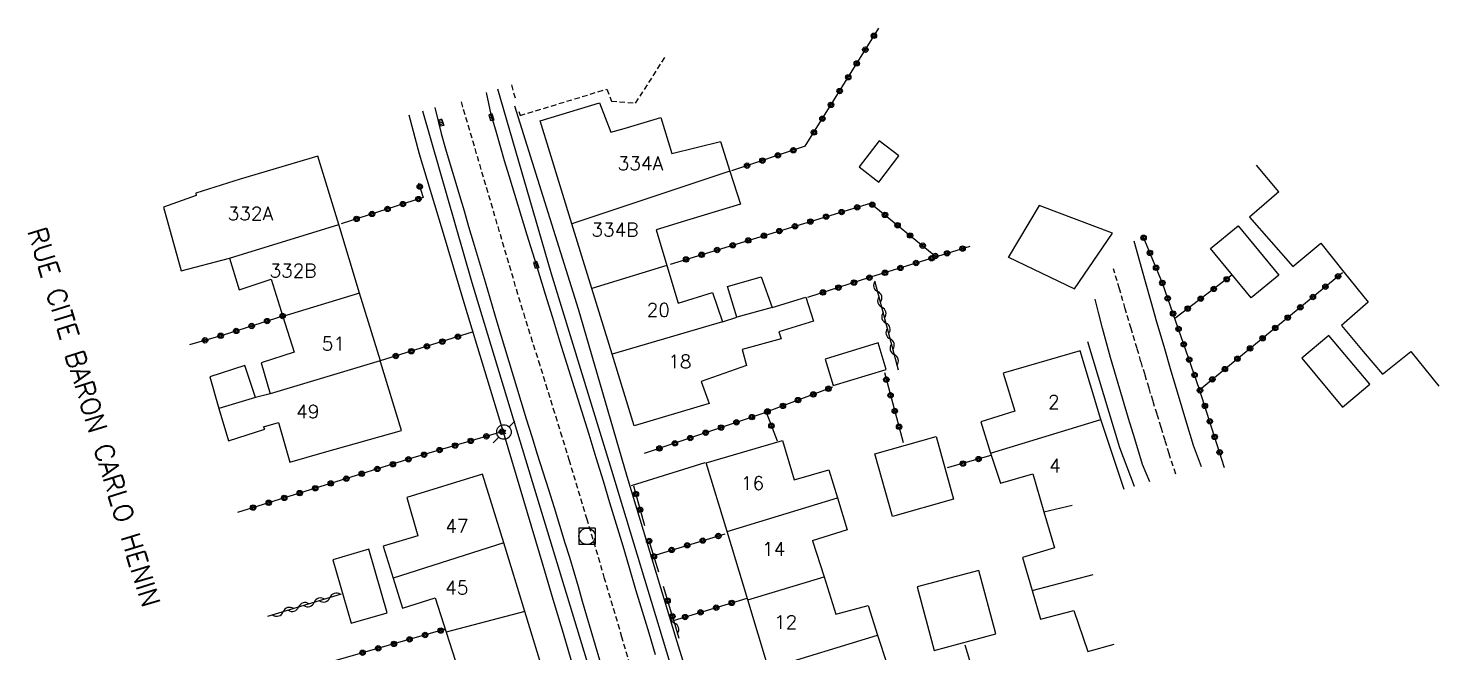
# Model space of a CAD drawing. Header units: millimetres. Extents: x 164000 to 165000, y 124105 to 125000.
# Drawn here: x 164102.7 to 164232.8, y 124527.5 to 124585.1 of the extents above; entities that cross this region are included whole.
import ezdxf
from ezdxf.enums import TextEntityAlignment as Align

# ---------------------------------------------------------------- set-up
doc = ezdxf.new("R2010")
doc.units = ezdxf.units.MM
doc.linetypes.add('DASHED', pattern=[0.75, 0.5, -0.25])
doc.layers.get('0').update_dxf_attribs({"linetype": 'CONTINUOUS'})
for name, color, linetype in [('W0001', 6, 'DASHED'), ('W0008', 7, 'CONTINUOUS'), ('W0014', 7, 'CONTINUOUS'), ('W0017', 7, 'CONTINUOUS'), ('W0101', 7, 'CONTINUOUS'), ('W0104', 1, 'CONTINUOUS'), ('W0112', 1, 'DASHED'), ('W0310', 3, 'CONTINUOUS'), ('W0323', 7, 'CONTINUOUS'), ('W0401', 7, 'CONTINUOUS'), ('W0420', 7, 'CONTINUOUS'), ('W0473', 7, 'CONTINUOUS'), ('W0989', 7, 'CONTINUOUS'), ('W0991', 7, 'CONTINUOUS'), ('W1102', 7, 'CONTINUOUS')]:
    doc.layers.add(name, color=color, linetype=linetype)
doc.styles.get("Standard").update_dxf_attribs({"font": 'romans.shx', "width": 0.85})

# ---------------------------------------------------------------- blocks, each defined once
blk = doc.blocks.new('T473')
for p, q in [((-0.166667, 0.166667), (0.166667, -0.166667)), ((-0.166667, -0.166667), (0.166667, 0.166667)), ((0.500001, 0.500001), (1.000002, 1.000002)), ((-1.000002, -1.000002), (-0.500001, -0.500001))]:
    blk.add_line(p, q)
blk.add_ellipse((0, 0), major_axis=(0.471405, 0.471405), ratio=1, start_param=5.4977871438, end_param=11.780972451)
blk = doc.blocks.new('T420')
for p, q in [((0.75, 0.75), (-0.75, 0.75)), ((-0.75, 0.75), (-0.75, -0.75)), ((0.75, 0.75), (0.75, -0.75)), ((0.75, -0.75), (-0.75, -0.75))]:
    blk.add_line(p, q)
blk.add_ellipse((0, 0), major_axis=(-0.53, 0.53), ratio=1, start_param=3.926991, end_param=10.210176)
blk = doc.blocks.new('T401')
for p, q in [((-0.3, 0.3), (0, 0.3)), ((-0.3, -0.25), (-0.3, 0.3)), ((-0.3, 0.15), (0, 0.15)), ((-0.3, 0), (0, 0)), ((0, 0.3), (0, -0.25)), ((-0.3, -0.15), (0, -0.15)), ((-0.3, -0.25), (-0.3, -0.3)), ((-0.3, -0.3), (0, -0.3)), ((0, -0.3), (0, -0.25))]:
    blk.add_line(p, q)
blk = doc.blocks.new('t323o')
at = {"color": 0, "linetype": 'Continuous'}
for radius in [0.25, 0.15]:
    blk.add_circle((0, 0), radius, dxfattribs=at)
blk = doc.blocks.new('t310o')
at = {"color": 0, "linetype": 'Continuous'}
for centre, start, end in [((-0.5, 0.38), 216.8699, 323.1304), ((0.5, -0.37), 36.8699, 143.1303)]:
    blk.add_arc(centre, 0.625, start, end, dxfattribs=at)

msp = doc.modelspace()

# ---------------------------------------------------------------- linework, layer by layer
at = {"layer": 'W0001'}
for points in [[(164163.39, 124508.89), (164162.31, 124512.54), (164161.24, 124516.18), (164160.16, 124519.83), (164159.08, 124523.48), (164157.48, 124528.9), (164155.88, 124534.33), (164154.27, 124539.75), (164152.64, 124545.17), (164151.97, 124547.37), (164151.29, 124549.56), (164150.61, 124551.75), (164149.93, 124553.95), (164149.24, 124556.14), (164148.56, 124558.33), (164147.88, 124560.53), (164142.61, 124578.45)], [(164208.56, 124543.95), (164207.95, 124545.82), (164207.58, 124547.04), (164207.21, 124548.25), (164206.84, 124549.46), (164206.47, 124550.67), (164206.1, 124551.88), (164205.73, 124553.1), (164205.36, 124554.31), (164205, 124555.52), (164204.45, 124557.36), (164203.91, 124559.2), (164203.37, 124561.04), (164202.83, 124562.88)]]:
    msp.add_lwpolyline(points, dxfattribs=at)
at = {"layer": 'W0008'}
for points in [[(164144.96, 124579.13), (164144.96, 124579.13), (164145.39, 124577.11), (164145.8, 124575.7), (164146.21, 124574.29), (164146.62, 124572.88), (164147.04, 124571.48), (164147.87, 124568.74), (164148.71, 124566), (164149.55, 124563.27), (164150.4, 124560.54), (164151.06, 124558.38), (164151.73, 124556.23), (164152.4, 124554.08), (164153.07, 124551.93), (164153.74, 124549.78), (164154.41, 124547.63), (164155.07, 124545.48), (164155.73, 124543.32), (164156.34, 124541.32), (164156.94, 124539.32), (164157.55, 124537.32), (164158.14, 124535.32), (164158.74, 124533.31), (164159.34, 124531.31), (164159.95, 124529.31), (164160.55, 124527.31)], [(164204.71, 124565.45), (164205.23, 124563.58), (164205.74, 124561.72), (164206.27, 124559.86), (164206.8, 124557.99), (164207.46, 124555.73), (164208.12, 124553.48), (164208.79, 124551.22), (164209.46, 124548.96), (164210.17, 124546.6), (164210.92, 124544.66)], [(164206.19, 124543.24), (164205.51, 124544.83), (164204.79, 124547.19), (164204.22, 124549.07), (164203.65, 124550.95), (164203.09, 124552.83), (164202.55, 124554.71), (164202.18, 124556.05), (164201.82, 124557.39), (164201.48, 124558.74), (164201.14, 124560.09)]]:
    msp.add_lwpolyline(points, dxfattribs=at)
at = {"layer": 'W0014'}
for points in [[(164165.94, 124514.09), (164161.93, 124526.51), (164156.54, 124544.27), (164150.95, 124562.5), (164146.02, 124579.46), (164146.02, 124579.46)], [(164164.9, 124491.73), (164161.96, 124501.36), (164155.85, 124521.52), (164149.22, 124543.23), (164143.67, 124561.59), (164139.11, 124577.41)], [(164140.22, 124577.74), (164140.22, 124577.74), (164140.79, 124575.36), (164141.21, 124573.93), (164141.64, 124572.5), (164142.06, 124571.07), (164142.48, 124569.64), (164142.91, 124568.21), (164143.33, 124566.78), (164143.75, 124565.36), (164144.85, 124561.68), (164145.94, 124558), (164147.04, 124554.33), (164148.15, 124550.66), (164148.65, 124549.03), (164149.16, 124547.4), (164149.67, 124545.77), (164150.19, 124544.14), (164150.7, 124542.51), (164151.21, 124540.88), (164151.72, 124539.25), (164152.22, 124537.62), (164152.63, 124536.27), (164153.03, 124534.92), (164153.43, 124533.57), (164153.82, 124532.23), (164154.22, 124530.88), (164154.62, 124529.53), (164155.02, 124528.18), (164155.42, 124526.83)], [(164157.95, 124543.71), (164153.46, 124559.15), (164147.61, 124577.87)], [(164164.25, 124489.87), (164162.57, 124494.99), (164160.91, 124500.11), (164159.29, 124505.24), (164157.68, 124510.38), (164156.73, 124513.51), (164155.78, 124516.65), (164154.85, 124519.8), (164153.92, 124522.94), (164153, 124526.09), (164152.07, 124529.24), (164151.14, 124532.38), (164150.21, 124535.53), (164148.42, 124541.51), (164146.63, 124547.49), (164144.83, 124553.47), (164143.02, 124559.44), (164140.91, 124566.45), (164138.79, 124573.45), (164137.86, 124577.04)], [(164204.77, 124542.81), (164204.77, 124542.81), (164203.42, 124546.37), (164202.42, 124549.62), (164201.44, 124552.88), (164200.47, 124556.15)], [(164166.89, 124514.55), (164162.57, 124528.48), (164157.95, 124543.71)]]:
    msp.add_lwpolyline(points, dxfattribs=at)
at = {"layer": 'W0017'}
msp.add_lwpolyline([(164158.37, 124542.88), (164165.15, 124545.03)], dxfattribs=at)
at = {"layer": 'W0101'}
for points in [[(164152.86, 124567.02), (164150.82, 124573.64), (164150.82, 124573.65), (164149.92, 124576.54), (164155.41, 124578.2), (164156.45, 124575.48), (164157.68, 124575.82), (164161.07, 124576.82), (164162.08, 124573.52), (164166.57, 124574.63), (164167.43, 124571.88)], [(164131.35, 124566.95), (164129.41, 124573.28), (164122.26, 124571.15), (164122.25, 124571.15), (164118.17, 124569.86), (164118.2, 124569.65), (164115.18, 124568.57), (164116.8, 124562.68), (164121.27, 124563.85)], [(164215.97, 124572.44), (164218.06, 124569.99), (164218.07, 124569.99), (164215.36, 124567.64), (164217.37, 124565.37)], [(164167.43, 124571.88), (164168.4, 124568.85), (164163.74, 124567.44), (164160.62, 124566.47), (164161.61, 124563.18)], [(164133.28, 124560.62), (164131.35, 124566.95)], [(164154.69, 124561.07), (164152.86, 124567.02)], [(164217.37, 124565.37), (164219.37, 124563.1), (164221.94, 124565.23), (164224.11, 124562.54)], [(164121.27, 124563.85), (164122.15, 124560.94), (164125.11, 124561.92), (164126.2, 124558.47)], [(164161.61, 124563.18), (164162.67, 124559.71), (164165.82, 124560.69), (164166.75, 124557.98)], [(164224.11, 124562.54), (164226.32, 124559.81), (164223.85, 124557.64), (164225.87, 124555.25)], [(164135.19, 124554.38), (164133.28, 124560.62)], [(164156.56, 124555), (164154.69, 124561.07)], [(164171.33, 124559.3), (164174.44, 124560.25), (164175.16, 124558.04), (164171.95, 124557.08), (164172.16, 124556.43), (164168.56, 124555.45), (164168.97, 124553.96), (164164.79, 124552.47), (164164.8, 124552.47), (164165.52, 124550.45), (164158.59, 124548.4)], [(164171.33, 124559.3), (164168.07, 124558.42)], [(164126.2, 124558.47), (164127.25, 124555.19), (164124.2, 124554.22), (164125.02, 124551.34)], [(164166.75, 124557.98), (164168.07, 124558.42)], [(164201.67, 124548.97), (164199.75, 124555.31), (164192.66, 124553.25), (164193.71, 124549.74), (164190.57, 124548.75), (164191.49, 124545.89)], [(164225.87, 124555.25), (164227.65, 124553.15), (164230.24, 124555.26), (164232.83, 124552.05), (164232.83, 124552.05)], [(164137.15, 124547.96), (164135.21, 124554.29), (164135.19, 124554.38)], [(164158.59, 124548.4), (164156.56, 124555)], [(164125.02, 124551.34), (164123.68, 124551)], [(164123.68, 124551), (164120.3, 124550.01)], [(164120.3, 124550.01), (164121.17, 124547), (164124.53, 124548.1), (164124.42, 124548.3), (164125.8, 124548.7), (164126.83, 124545.06), (164130.03, 124545.96), (164137.15, 124547.96)], [(164203.81, 124542.53), (164201.67, 124548.97)], [(164167.17, 124538.65), (164165.25, 124544.97), (164172.3, 124547.03), (164173.37, 124543.43), (164176.55, 124544.35), (164177.35, 124541.75)], [(164191.49, 124545.89), (164192.39, 124543.1), (164195.38, 124543.97), (164196.41, 124540.46)], [(164146.57, 124537.61), (164144.62, 124543.94), (164137.63, 124541.79), (164138.66, 124538.26), (164135.45, 124537.31), (164136.37, 124534.36)], [(164177.35, 124541.75), (164178.26, 124538.79), (164175.04, 124537.79), (164175.06, 124537.79), (164176.12, 124534.47)], [(164196.41, 124540.46), (164197.39, 124537.14), (164194.44, 124536.26), (164195.33, 124533.21)], [(164169.09, 124532.34), (164167.17, 124538.65)], [(164148.52, 124531.27), (164146.57, 124537.61)], [(164176.12, 124534.47), (164177.21, 124531.03), (164180.18, 124531.82), (164181.06, 124529.08)], [(164136.37, 124534.36), (164137.23, 124531.57), (164140.25, 124532.53), (164141.26, 124529.36)], [(164195.33, 124533.21), (164196.1, 124530.57), (164199.17, 124531.38), (164200.46, 124527.59), (164202.9, 124528.25)], [(164171.01, 124526.02), (164169.09, 124532.34)], [(164150.46, 124524.94), (164148.52, 124531.27)], [(164141.26, 124529.36), (164142.39, 124525.82), (164139.3, 124524.84), (164140.15, 124522.05)], [(164181.06, 124529.08), (164181.93, 124526.37), (164178.89, 124525.39), (164180.04, 124521.72), (164172.93, 124519.71)]]:
    msp.add_lwpolyline(points, dxfattribs=at)
at = {"layer": 'W0104'}
for points in [[(164181.19, 124570.88), (164183.03, 124573.29), (164181.2, 124574.68), (164179.37, 124572.28)], [(164193.13, 124563.94), (164199.23, 124561.04), (164202.73, 124566.15), (164195.98, 124568.71), (164193.11, 124563.93)], [(164215.53, 124560.2), (164211.78, 124564.74), (164214.32, 124566.83), (164218.07, 124562.29)], [(164220.19, 124554.65), (164223.96, 124550.13), (164226.47, 124552.23), (164222.7, 124556.74)], [(164176.96, 124552.11), (164181.86, 124553.6), (164181.12, 124556.05), (164176.22, 124554.56)], [(164188.07, 124541.64), (164182.43, 124540.05), (164180.81, 124545.81), (164186.45, 124547.4)], [(164135.82, 124531.16), (164134.14, 124537.01), (164130.8, 124536.05), (164132.49, 124530.2)], [(164186.27, 124527.68), (164191.97, 124529.2), (164190.41, 124535.06), (164184.7, 124533.54)]]:
    msp.add_lwpolyline(points, close=True, dxfattribs=at)
for points in [[(164168.07, 124558.42), (164167.21, 124561.26), (164170.33, 124562.14), (164171.33, 124559.3)], [(164123.68, 124551), (164122.7, 124553.96), (164119.45, 124552.93), (164120.3, 124550.01)]]:
    msp.add_lwpolyline(points, dxfattribs=at)
at = {"layer": 'W0112'}
for points in [[(164147.97, 124577.4), (164148.08, 124577.02), (164156.09, 124579.45), (164156.51, 124578.35), (164158.74, 124578.16), (164161.5, 124582.46)], [(164147.29, 124579.84), (164147.68, 124578.41)]]:
    msp.add_lwpolyline(points, dxfattribs=at)
at = {"layer": 'W0310'}
for points in [[(164182.98, 124553.52), (164180.85, 124561.66)], [(164131.57, 124532.88), (164124.78, 124530.81)], [(164162.75, 124528.77), (164162.3, 124530.34)]]:
    msp.add_lwpolyline(points, dxfattribs=at)
at = {"layer": 'W0323'}
for points in [[(164174.39, 124574.18), (164181.16, 124585.07)], [(164174.39, 124574.18), (164167.59, 124571.92)], [(164138.72, 124570.81), (164139.13, 124569.45), (164131.56, 124567.03)], [(164161.96, 124563.3), (164180.42, 124568.93), (164186.6, 124563.88)], [(164213.07, 124544.52), (164210.77, 124551.75), (164207.34, 124561.54), (164205.55, 124565.86)], [(164189.56, 124564.95), (164180.42, 124562.1), (164174.59, 124560.24)], [(164213.74, 124562.28), (164208.47, 124558.31)], [(164223.95, 124562.52), (164210.78, 124551.73)], [(164126.19, 124558.52), (164120.69, 124556.76), (164117.57, 124555.87)], [(164143.65, 124557.02), (164135.18, 124554.39)], [(164181.7, 124553.3), (164183.43, 124546.87)], [(164176.91, 124551.96), (164170.78, 124549.67), (164171.8, 124547)], [(164170.92, 124549.7), (164159.52, 124545.83)], [(164146.6, 124547.91), (164138.18, 124545.43), (164122.02, 124540.41)], [(164191.51, 124545.65), (164187.48, 124544.51)], [(164158.55, 124542.85), (164159.55, 124539.2)], [(164160.62, 124536.51), (164166.99, 124538.43)], [(164159.97, 124537.81), (164160.86, 124534.92)], [(164161.28, 124533.62), (164162.24, 124530.44), (164169.04, 124532.5)], [(164141.17, 124529.63), (164126.34, 124525.41)], [(164189.12, 124528.19), (164190.83, 124522.55), (164182.22, 124519.86)]]:
    msp.add_lwpolyline(points, dxfattribs=at)
at = {"layer": 'W1102'}
for points in [[(164167.43, 124571.88), (164152.86, 124567.02)], [(164121.27, 124563.85), (164131.35, 124566.95)], [(164161.61, 124563.18), (164154.69, 124561.07)], [(164133.28, 124560.62), (164126.2, 124558.47)], [(164166.75, 124557.98), (164156.56, 124555)], [(164135.18, 124554.39), (164125.02, 124551.34)], [(164191.49, 124545.89), (164201.67, 124548.97)], [(164167.17, 124538.65), (164177.35, 124541.75)], [(164196.41, 124540.46), (164199.02, 124541.09)], [(164146.57, 124537.61), (164136.37, 124534.36)], [(164169.09, 124532.34), (164176.12, 124534.47)], [(164195.33, 124533.21), (164200.94, 124534.68)], [(164148.52, 124531.27), (164141.26, 124529.36)], [(164171.01, 124526.02), (164181.06, 124529.08)]]:
    msp.add_lwpolyline(points, dxfattribs=at)

# ---------------------------------------------------------------- block references
at = {"layer": 'W0310'}
for p, rotation in [((164181.08, 124560.78), 104.6790608966536), ((164181.46, 124559.33), 104.6790608966536), ((164181.84, 124557.87), 104.6790608966536), ((164182.22, 124556.42), 104.6790608966536), ((164182.6, 124554.97), 104.6790608966536), ((164127.65, 124531.69), 196.9259429554653), ((164129.09, 124532.12), 196.9259429554653), ((164130.52, 124532.56), 196.9259429554653), ((164126.22, 124531.25), 196.9259429554653), ((164162.33, 124530.21), 105.9695082548984)]:
    msp.add_blockref('t310o', p, dxfattribs=dict(at, rotation=rotation))
at = {"layer": 'W0323'}
for p, rotation in [((164180.72, 124584.37), 58.14925146355588), ((164179.93, 124583.09), 58.14925146355588), ((164179.14, 124581.82), 58.14925146355588), ((164178.35, 124580.55), 58.14925146355588), ((164177.56, 124579.27), 58.14925146355588), ((164176.76, 124578), 58.14925146355588), ((164175.97, 124576.72), 58.14925146355588), ((164175.18, 124575.45), 58.14925146355588), ((164171.86, 124573.34), 198.3716945104296), ((164173.29, 124573.81), 198.3716945104296), ((164169.02, 124572.39), 198.3716945104296), ((164170.44, 124572.86), 198.3716945104296), ((164138.7, 124569.31), 197.7306681137341), ((164138.83, 124570.45), 286.8106920514784), ((164134.42, 124567.94), 197.7306681137341), ((164135.85, 124568.4), 197.7306681137341), ((164137.27, 124568.85), 197.7306681137341), ((164177.74, 124568.11), 16.96431887048855), ((164179.18, 124568.55), 16.96431887048855), ((164180.57, 124568.8), 320.7832868222008), ((164132.99, 124567.48), 197.7306681137341), ((164173.44, 124566.8), 16.96431887048855), ((164174.87, 124567.24), 16.96431887048855), ((164176.31, 124567.68), 16.96431887048855), ((164181.74, 124567.85), 320.7832868222008), ((164182.9, 124566.9), 320.7832868222008), ((164169.13, 124565.49), 16.96431887048855), ((164170.57, 124565.92), 16.96431887048855), ((164172, 124566.36), 16.96431887048855), ((164184.06, 124565.95), 320.7832868222008), ((164205.6, 124565.74), 112.5266337854504), ((164164.83, 124564.17), 16.96431887048855), ((164166.26, 124564.61), 16.96431887048855), ((164167.7, 124565.05), 16.96431887048855), ((164185.22, 124565.01), 320.7832868222008), ((164186.39, 124564.06), 320.7832868222008), ((164187.47, 124564.3), 197.3600930078333), ((164188.9, 124564.75), 197.3600930078333), ((164206.18, 124564.35), 112.5266337854504), ((164163.39, 124563.74), 16.96431887048855), ((164183.17, 124562.96), 197.3600930078333), ((164184.61, 124563.41), 197.3600930078333), ((164186.04, 124563.85), 197.3600930078333), ((164206.75, 124562.97), 112.5266337854504), ((164178.88, 124561.61), 197.6671773806316), ((164180.31, 124562.06), 197.6671773806316), ((164181.74, 124562.51), 197.3600930078333), ((164207.33, 124561.58), 112.5266337854504), ((164213.27, 124561.92), 217.0037335576845), ((164223.54, 124562.18), 219.332714321824), ((164176.02, 124560.7), 197.6671773806316), ((164177.45, 124561.15), 197.6671773806316), ((164207.82, 124560.16), 109.3064663347486), ((164210.87, 124560.12), 217.0037335576845), ((164212.07, 124561.02), 217.0037335576845), ((164221.22, 124560.28), 219.332714321824), ((164222.38, 124561.23), 219.332714321824), ((164209.67, 124559.21), 217.0037335576845), ((164220.06, 124559.33), 219.332714321824), ((164123.32, 124557.6), 197.7291783134105), ((164124.74, 124558.06), 197.7291783134105), ((164126.17, 124558.52), 197.7291783134105), ((164208.32, 124558.75), 109.3064663347486), ((164218.9, 124558.38), 219.332714321824), ((164119.01, 124556.28), 195.9940915152733), ((164120.46, 124556.7), 195.9940915152733), ((164121.89, 124557.15), 197.7291783134105), ((164142.34, 124556.62), 197.2546438458543), ((164208.82, 124557.33), 109.3064663347486), ((164216.58, 124556.48), 219.332714321824), ((164217.74, 124557.43), 219.332714321824), ((164138.05, 124555.28), 197.2546438458543), ((164139.48, 124555.73), 197.2546438458543), ((164140.91, 124556.17), 197.2546438458543), ((164209.31, 124555.92), 109.3064663347486), ((164215.42, 124555.53), 219.332714321824), ((164136.61, 124554.84), 197.2546438458543), ((164209.81, 124554.5), 109.3064663347486), ((164213.1, 124553.63), 219.332714321824), ((164214.26, 124554.58), 219.332714321824), ((164181.87, 124552.66), 285.0637014114403), ((164210.3, 124553.09), 109.3064663347486), ((164211.94, 124552.68), 219.332714321824), ((164175.13, 124551.29), 200.4289674308569), ((164176.53, 124551.81), 200.4289674308569), ((164182.26, 124551.21), 285.0637014114403), ((164210.8, 124551.67), 107.6733637307387), ((164170.91, 124549.72), 200.4289674308569), ((164172.32, 124550.24), 200.4289674308569), ((164173.72, 124550.77), 200.4289674308569), ((164182.65, 124549.76), 285.0637014114403), ((164211.25, 124550.24), 107.6733637307387), ((164168.04, 124548.72), 198.7722623829921), ((164169.46, 124549.2), 198.7722623829921), ((164170.88, 124549.69), 198.7722623829921), ((164211.71, 124548.81), 107.6733637307387), ((164144.97, 124547.43), 196.4241645875019), ((164146.41, 124547.86), 196.4241645875019), ((164163.78, 124547.27), 198.7722623829921), ((164165.2, 124547.76), 198.7722623829921), ((164166.62, 124548.24), 198.7722623829921), ((164171.27, 124548.4), 290.9498083376427), ((164183.04, 124548.31), 285.0637014114403), ((164212.16, 124547.38), 107.6733637307387), ((164140.65, 124546.16), 196.4241645875019), ((164142.09, 124546.58), 196.4241645875019), ((164143.53, 124547.01), 196.4241645875019), ((164160.94, 124546.31), 198.7722623829921), ((164162.36, 124546.79), 198.7722623829921), ((164212.62, 124545.95), 107.6733637307387), ((164136.35, 124544.86), 197.239919404631), ((164137.78, 124545.31), 197.239919404631), ((164139.22, 124545.73), 196.4241645875019), ((164188.93, 124544.92), 195.9059062169914), ((164190.37, 124545.33), 195.9059062169914), ((164132.05, 124543.53), 197.239919404631), ((164133.48, 124543.97), 197.239919404631), ((164134.91, 124544.42), 197.239919404631), ((164127.75, 124542.19), 197.239919404631), ((164129.18, 124542.64), 197.239919404631), ((164130.62, 124543.08), 197.239919404631), ((164158.76, 124542.1), 285.2684185587032), ((164123.45, 124540.86), 197.239919404631), ((164124.89, 124541.3), 197.239919404631), ((164126.32, 124541.75), 197.239919404631), ((164159.15, 124540.65), 285.2684185587032), ((164166.37, 124538.24), 16.72814437832139), ((164159.98, 124537.78), 287.016463259649), ((164162.06, 124536.95), 16.72814437832139), ((164163.5, 124537.38), 16.72814437832139), ((164164.93, 124537.81), 16.72814437832139), ((164160.42, 124536.35), 287.016463259649), ((164161.69, 124532.26), 286.8214098900297), ((164166.17, 124531.63), 16.84834100860141), ((164167.61, 124532.07), 16.84834100860141), ((164162.13, 124530.82), 286.8214098900297), ((164163.3, 124530.76), 16.84834100860141), ((164164.73, 124531.2), 16.84834100860141), ((164139.32, 124529.11), 195.8721430790317), ((164140.76, 124529.52), 195.8721430790317), ((164134.99, 124527.88), 195.8721430790317), ((164136.44, 124528.29), 195.8721430790317), ((164137.88, 124528.7), 195.8721430790317), ((164133.55, 124527.47), 195.8721430790317)]:
    msp.add_blockref('t323o', p, dxfattribs=dict(at, rotation=rotation))
at = {"layer": 'W0401'}
for p, rotation in [((164140.66, 124576.31), 196.6949990585492), ((164145.29, 124576.8), 196.1516575100746), ((164149.42, 124563.18), 197.1852153956593)]:
    msp.add_blockref('T401', p, dxfattribs=dict(at, rotation=rotation))
at = {"layer": 'W0420'}
msp.add_blockref('T420', (164154.26, 124538.21), dxfattribs=at)
at = {"layer": 'W0473'}
msp.add_blockref('T473', (164146.59, 124547.83), dxfattribs=at)

# ---------------------------------------------------------------- texts
at = {"layer": 'W0989'}
msp.add_text('RUE CITE BARON CARLO HENIN', height=1.75, rotation=286.9759, dxfattribs=at).set_placement((164102.62, 124566.36))
at = {"layer": 'W0991'}
for s, p in [('334A', (164159.17, 124572.61)), ('332A', (164123.19, 124567.98)), ('334B', (164156.83, 124566.48)), ('332B', (164127.13, 124562.71)), ('20', (164160.83, 124559.09)), ('51', (164130.85, 124555.98)), ('18', (164162.82, 124554.33)), ('49', (164128.49, 124549.72)), ('2', (164197.32, 124550.6)), ('4', (164197.42, 124544.72)), ('16', (164169.52, 124543.11)), ('47', (164142.25, 124539.15)), ('14', (164171.48, 124537.04)), ('45', (164142.24, 124533.48)), ('12', (164172.58, 124530.29))]:
    msp.add_text(s, height=1.25, dxfattribs=at).set_placement(p, align=Align.MIDDLE_CENTER)

doc.saveas('drawing.dxf')
